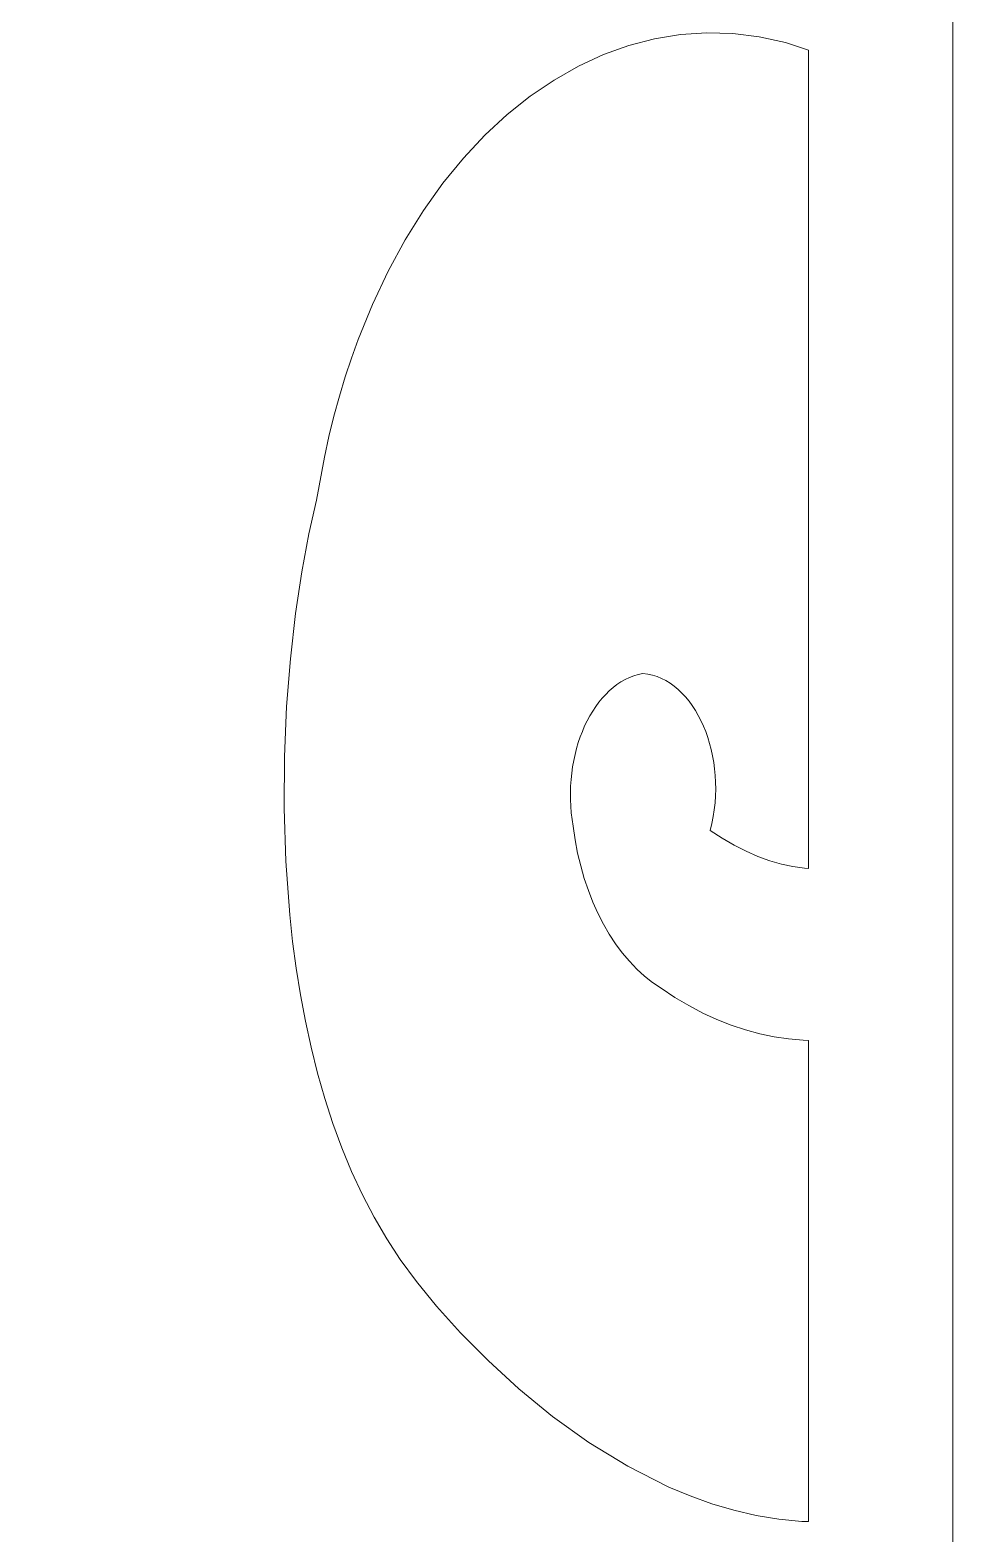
# Model space of a CAD drawing. Header units: centimetres. Extents: x -9.1 to 5.1, y -12.3 to 13.3.
# Drawn here: x 4.09 to 5.091, y -9.293 to -7.663 of the extents above; entities that cross this region are included whole.
import ezdxf

# ---------------------------------------------------------------- set-up
doc = ezdxf.new("R2010")
doc.units = ezdxf.units.CM
doc.header["$MEASUREMENT"] = 0
doc.layers.add('layer 1', color=7, linetype='Continuous')

msp = doc.modelspace()

# ---------------------------------------------------------------- linework, layer by layer
at = {"layer": 'layer 1', "color": 242, "lineweight": 9}
for points, knots in [([(5.08841, -12.32848), (5.08841, -12.32848), (-9.09402, -12.32848), (-9.09402, -12.32848), (-9.09402, -12.32848), (-9.09402, -12.32848), (-9.09402, 0.32731), (-9.09402, 0.32731), (-9.09402, 0.32731), (-9.09402, 0.32731), (5.0911, 0.32731), (5.0911, 0.32731), (5.0911, 0.32731), (5.0911, 0.32731), (5.0911, -12.32848), (5.0911, -12.32848), (5.0911, -12.32848), (5.0911, -12.32848), (5.08841, -12.32848), (5.08841, -12.32848)], [0, 0, 0, 0, 0.1666667, 0.1666667, 0.1666667, 0.1666667, 0.3333333, 0.3333333, 0.3333333, 0.3333333, 0.5, 0.5, 0.5, 0.5, 0.6666667, 0.6666667, 0.6666667, 0.6666667, 1, 1, 1, 1]), ([(4.93436, -9.27956), (4.93436, -9.27956), (4.93436, -8.758), (4.93436, -8.758), (4.93436, -8.758), (4.93436, -8.758), (4.92854, -8.75781), (4.92854, -8.75781), (4.92854, -8.75781), (4.92854, -8.75781), (4.9129, -8.7564), (4.9129, -8.7564), (4.9129, -8.7564), (4.9129, -8.7564), (4.89723, -8.75406), (4.89723, -8.75406), (4.89723, -8.75406), (4.89723, -8.75406), (4.88164, -8.75078), (4.88164, -8.75078), (4.88164, -8.75078), (4.88164, -8.75078), (4.86605, -8.7466), (4.86605, -8.7466), (4.86605, -8.7466), (4.86605, -8.7466), (4.85055, -8.74146), (4.85055, -8.74146), (4.85055, -8.74146), (4.85055, -8.74146), (4.83513, -8.73539), (4.83513, -8.73539), (4.83513, -8.73539), (4.83513, -8.73539), (4.81981, -8.72836), (4.81981, -8.72836), (4.81981, -8.72836), (4.81981, -8.72836), (4.80461, -8.72039), (4.80461, -8.72039), (4.80461, -8.72039), (4.80461, -8.72039), (4.78955, -8.71145), (4.78955, -8.71145), (4.78955, -8.71145), (4.78955, -8.71145), (4.77464, -8.70156), (4.77464, -8.70156), (4.77464, -8.70156), (4.77464, -8.70156), (4.76551, -8.69542), (4.76551, -8.69542), (4.76551, -8.69542), (4.76551, -8.69542), (4.75671, -8.68848), (4.75671, -8.68848), (4.75671, -8.68848), (4.75671, -8.68848), (4.74829, -8.68077), (4.74829, -8.68077), (4.74829, -8.68077), (4.74829, -8.68077), (4.74024, -8.67233), (4.74024, -8.67233), (4.74024, -8.67233), (4.74024, -8.67233), (4.73257, -8.66319), (4.73257, -8.66319), (4.73257, -8.66319), (4.73257, -8.66319), (4.7253, -8.6534), (4.7253, -8.6534), (4.7253, -8.6534), (4.7253, -8.6534), (4.71848, -8.64296), (4.71848, -8.64296), (4.71848, -8.64296), (4.71848, -8.64296), (4.71211, -8.63192), (4.71211, -8.63192), (4.71211, -8.63192), (4.71211, -8.63192), (4.70618, -8.62031), (4.70618, -8.62031), (4.70618, -8.62031), (4.70618, -8.62031), (4.70074, -8.60819), (4.70074, -8.60819), (4.70074, -8.60819), (4.70074, -8.60819), (4.69582, -8.59554), (4.69582, -8.59554), (4.69582, -8.59554), (4.69582, -8.59554), (4.6914, -8.58244), (4.6914, -8.58244), (4.6914, -8.58244), (4.6914, -8.58244), (4.68752, -8.56891), (4.68752, -8.56891), (4.68752, -8.56891), (4.68752, -8.56891), (4.6842, -8.55497), (4.6842, -8.55497), (4.6842, -8.55497), (4.6842, -8.55497), (4.68145, -8.54066), (4.68145, -8.54066), (4.68145, -8.54066), (4.68145, -8.54066), (4.67928, -8.52602), (4.67928, -8.52602), (4.67928, -8.52602), (4.67928, -8.52602), (4.67812, -8.51869), (4.67812, -8.51869), (4.67812, -8.51869), (4.67812, -8.51869), (4.67726, -8.51137), (4.67726, -8.51137), (4.67726, -8.51137), (4.67726, -8.51137), (4.67667, -8.50408), (4.67667, -8.50408), (4.67667, -8.50408), (4.67667, -8.50408), (4.67637, -8.49683), (4.67637, -8.49683), (4.67637, -8.49683), (4.67637, -8.49683), (4.67632, -8.48961), (4.67632, -8.48961), (4.67632, -8.48961), (4.67632, -8.48961), (4.67653, -8.48248), (4.67653, -8.48248), (4.67653, -8.48248), (4.67653, -8.48248), (4.67701, -8.4754), (4.67701, -8.4754), (4.67701, -8.4754), (4.67701, -8.4754), (4.67773, -8.46843), (4.67773, -8.46843), (4.67773, -8.46843), (4.67773, -8.46843), (4.6787, -8.46155), (4.6787, -8.46155), (4.6787, -8.46155), (4.6787, -8.46155), (4.6799, -8.45479), (4.6799, -8.45479), (4.6799, -8.45479), (4.6799, -8.45479), (4.68133, -8.44814), (4.68133, -8.44814), (4.68133, -8.44814), (4.68133, -8.44814), (4.683, -8.44164), (4.683, -8.44164), (4.683, -8.44164), (4.683, -8.44164), (4.68488, -8.43531), (4.68488, -8.43531), (4.68488, -8.43531), (4.68488, -8.43531), (4.68698, -8.42912), (4.68698, -8.42912), (4.68698, -8.42912), (4.68698, -8.42912), (4.6893, -8.42312), (4.6893, -8.42312), (4.6893, -8.42312), (4.6893, -8.42312), (4.6918, -8.4173), (4.6918, -8.4173), (4.6918, -8.4173), (4.6918, -8.4173), (4.69451, -8.41169), (4.69451, -8.41169), (4.69451, -8.41169), (4.69451, -8.41169), (4.69741, -8.4063), (4.69741, -8.4063), (4.69741, -8.4063), (4.69741, -8.4063), (4.70049, -8.40112), (4.70049, -8.40112), (4.70049, -8.40112), (4.70049, -8.40112), (4.70377, -8.3962), (4.70377, -8.3962), (4.70377, -8.3962), (4.70377, -8.3962), (4.70721, -8.39153), (4.70721, -8.39153), (4.70721, -8.39153), (4.70721, -8.39153), (4.71082, -8.38713), (4.71082, -8.38713), (4.71082, -8.38713), (4.71082, -8.38713), (4.71458, -8.383), (4.71458, -8.383), (4.71458, -8.383), (4.71458, -8.383), (4.71851, -8.37916), (4.71851, -8.37916), (4.71851, -8.37916), (4.71851, -8.37916), (4.7226, -8.37563), (4.7226, -8.37563), (4.7226, -8.37563), (4.7226, -8.37563), (4.72682, -8.37242), (4.72682, -8.37242), (4.72682, -8.37242), (4.72682, -8.37242), (4.73119, -8.36953), (4.73119, -8.36953), (4.73119, -8.36953), (4.73119, -8.36953), (4.73569, -8.36699), (4.73569, -8.36699), (4.73569, -8.36699), (4.73569, -8.36699), (4.74032, -8.3648), (4.74032, -8.3648), (4.74032, -8.3648), (4.74032, -8.3648), (4.74506, -8.36299), (4.74506, -8.36299), (4.74506, -8.36299), (4.74506, -8.36299), (4.74994, -8.36154), (4.74994, -8.36154), (4.74994, -8.36154), (4.74994, -8.36154), (4.7549, -8.3605), (4.7549, -8.3605), (4.7549, -8.3605), (4.7549, -8.3605), (4.76018, -8.36113), (4.76018, -8.36113), (4.76018, -8.36113), (4.76018, -8.36113), (4.76531, -8.36222), (4.76531, -8.36222), (4.76531, -8.36222), (4.76531, -8.36222), (4.77034, -8.36377), (4.77034, -8.36377), (4.77034, -8.36377), (4.77034, -8.36377), (4.77521, -8.36574), (4.77521, -8.36574), (4.77521, -8.36574), (4.77521, -8.36574), (4.77994, -8.36813), (4.77994, -8.36813), (4.77994, -8.36813), (4.77994, -8.36813), (4.78453, -8.37093), (4.78453, -8.37093), (4.78453, -8.37093), (4.78453, -8.37093), (4.78896, -8.37411), (4.78896, -8.37411), (4.78896, -8.37411), (4.78896, -8.37411), (4.79323, -8.37765), (4.79323, -8.37765), (4.79323, -8.37765), (4.79323, -8.37765), (4.79733, -8.38155), (4.79733, -8.38155), (4.79733, -8.38155), (4.79733, -8.38155), (4.80125, -8.38579), (4.80125, -8.38579), (4.80125, -8.38579), (4.80125, -8.38579), (4.80497, -8.39034), (4.80497, -8.39034), (4.80497, -8.39034), (4.80497, -8.39034), (4.80851, -8.39519), (4.80851, -8.39519), (4.80851, -8.39519), (4.80851, -8.39519), (4.81184, -8.40034), (4.81184, -8.40034), (4.81184, -8.40034), (4.81184, -8.40034), (4.81499, -8.40575), (4.81499, -8.40575), (4.81499, -8.40575), (4.81499, -8.40575), (4.81791, -8.41141), (4.81791, -8.41141), (4.81791, -8.41141), (4.81791, -8.41141), (4.82059, -8.41731), (4.82059, -8.41731), (4.82059, -8.41731), (4.82059, -8.41731), (4.82307, -8.42342), (4.82307, -8.42342), (4.82307, -8.42342), (4.82307, -8.42342), (4.82531, -8.42975), (4.82531, -8.42975), (4.82531, -8.42975), (4.82531, -8.42975), (4.82731, -8.43626), (4.82731, -8.43626), (4.82731, -8.43626), (4.82731, -8.43626), (4.82905, -8.44294), (4.82905, -8.44294), (4.82905, -8.44294), (4.82905, -8.44294), (4.83054, -8.44978), (4.83054, -8.44978), (4.83054, -8.44978), (4.83054, -8.44978), (4.83175, -8.45676), (4.83175, -8.45676), (4.83175, -8.45676), (4.83175, -8.45676), (4.83273, -8.46384), (4.83273, -8.46384), (4.83273, -8.46384), (4.83273, -8.46384), (4.83339, -8.47104), (4.83339, -8.47104), (4.83339, -8.47104), (4.83339, -8.47104), (4.8338, -8.47833), (4.8338, -8.47833), (4.8338, -8.47833), (4.8338, -8.47833), (4.83389, -8.48569), (4.83389, -8.48569), (4.83389, -8.48569), (4.83389, -8.48569), (4.8337, -8.4931), (4.8337, -8.4931), (4.8337, -8.4931), (4.8337, -8.4931), (4.83319, -8.50056), (4.83319, -8.50056), (4.83319, -8.50056), (4.83319, -8.50056), (4.83238, -8.50804), (4.83238, -8.50804), (4.83238, -8.50804), (4.83238, -8.50804), (4.83127, -8.51551), (4.83127, -8.51551), (4.83127, -8.51551), (4.83127, -8.51551), (4.82979, -8.52299), (4.82979, -8.52299), (4.82979, -8.52299), (4.82979, -8.52299), (4.82799, -8.53043), (4.82799, -8.53043), (4.82799, -8.53043), (4.82799, -8.53043), (4.841, -8.53902), (4.841, -8.53902), (4.841, -8.53902), (4.841, -8.53902), (4.85395, -8.54658), (4.85395, -8.54658), (4.85395, -8.54658), (4.85395, -8.54658), (4.86684, -8.55313), (4.86684, -8.55313), (4.86684, -8.55313), (4.86684, -8.55313), (4.87967, -8.55868), (4.87967, -8.55868), (4.87967, -8.55868), (4.87967, -8.55868), (4.89242, -8.56326), (4.89242, -8.56326), (4.89242, -8.56326), (4.89242, -8.56326), (4.90507, -8.56689), (4.90507, -8.56689), (4.90507, -8.56689), (4.90507, -8.56689), (4.91763, -8.56958), (4.91763, -8.56958), (4.91763, -8.56958), (4.91763, -8.56958), (4.93007, -8.57137), (4.93007, -8.57137), (4.93007, -8.57137), (4.93007, -8.57137), (4.93436, -8.57168), (4.93436, -8.57168), (4.93436, -8.57168), (4.93436, -8.57168), (4.93436, -7.68488), (4.93436, -7.68488), (4.93436, -7.68488), (4.93436, -7.68488), (4.90938, -7.67667), (4.90938, -7.67667), (4.90938, -7.67667), (4.90938, -7.67667), (4.88105, -7.67028), (4.88105, -7.67028), (4.88105, -7.67028), (4.88105, -7.67028), (4.85261, -7.66671), (4.85261, -7.66671), (4.85261, -7.66671), (4.85261, -7.66671), (4.82416, -7.66591), (4.82416, -7.66591), (4.82416, -7.66591), (4.82416, -7.66591), (4.79581, -7.66785), (4.79581, -7.66785), (4.79581, -7.66785), (4.79581, -7.66785), (4.76762, -7.67248), (4.76762, -7.67248), (4.76762, -7.67248), (4.76762, -7.67248), (4.73973, -7.67977), (4.73973, -7.67977), (4.73973, -7.67977), (4.73973, -7.67977), (4.71221, -7.68969), (4.71221, -7.68969), (4.71221, -7.68969), (4.71221, -7.68969), (4.68517, -7.70218), (4.68517, -7.70218), (4.68517, -7.70218), (4.68517, -7.70218), (4.65869, -7.71722), (4.65869, -7.71722), (4.65869, -7.71722), (4.65869, -7.71722), (4.63286, -7.73474), (4.63286, -7.73474), (4.63286, -7.73474), (4.63286, -7.73474), (4.60782, -7.75474), (4.60782, -7.75474), (4.60782, -7.75474), (4.60782, -7.75474), (4.5836, -7.77716), (4.5836, -7.77716), (4.5836, -7.77716), (4.5836, -7.77716), (4.56035, -7.80196), (4.56035, -7.80196), (4.56035, -7.80196), (4.56035, -7.80196), (4.53814, -7.8291), (4.53814, -7.8291), (4.53814, -7.8291), (4.53814, -7.8291), (4.51708, -7.85855), (4.51708, -7.85855), (4.51708, -7.85855), (4.51708, -7.85855), (4.49726, -7.89026), (4.49726, -7.89026), (4.49726, -7.89026), (4.49726, -7.89026), (4.47875, -7.9242), (4.47875, -7.9242), (4.47875, -7.9242), (4.47875, -7.9242), (4.46168, -7.96032), (4.46168, -7.96032), (4.46168, -7.96032), (4.46168, -7.96032), (4.44614, -7.99861), (4.44614, -7.99861), (4.44614, -7.99861), (4.44614, -7.99861), (4.43896, -8.01853), (4.43896, -8.01853), (4.43896, -8.01853), (4.43896, -8.01853), (4.43221, -8.03898), (4.43221, -8.03898), (4.43221, -8.03898), (4.43221, -8.03898), (4.42589, -8.05995), (4.42589, -8.05995), (4.42589, -8.05995), (4.42589, -8.05995), (4.42, -8.08144), (4.42, -8.08144), (4.42, -8.08144), (4.42, -8.08144), (4.41458, -8.10342), (4.41458, -8.10342), (4.41458, -8.10342), (4.41458, -8.10342), (4.4096, -8.12591), (4.4096, -8.12591), (4.4096, -8.12591), (4.4096, -8.12591), (4.40112, -8.17238), (4.40112, -8.17238), (4.40112, -8.17238), (4.40112, -8.17238), (4.39267, -8.20891), (4.39267, -8.20891), (4.39267, -8.20891), (4.39267, -8.20891), (4.38496, -8.25015), (4.38496, -8.25015), (4.38496, -8.25015), (4.38496, -8.25015), (4.37819, -8.29552), (4.37819, -8.29552), (4.37819, -8.29552), (4.37819, -8.29552), (4.37268, -8.34444), (4.37268, -8.34444), (4.37268, -8.34444), (4.37268, -8.34444), (4.36862, -8.39632), (4.36862, -8.39632), (4.36862, -8.39632), (4.36862, -8.39632), (4.36628, -8.45059), (4.36628, -8.45059), (4.36628, -8.45059), (4.36628, -8.45059), (4.3659, -8.50665), (4.3659, -8.50665), (4.3659, -8.50665), (4.3659, -8.50665), (4.36775, -8.56392), (4.36775, -8.56392), (4.36775, -8.56392), (4.36775, -8.56392), (4.37204, -8.62181), (4.37204, -8.62181), (4.37204, -8.62181), (4.37204, -8.62181), (4.37519, -8.65081), (4.37519, -8.65081), (4.37519, -8.65081), (4.37519, -8.65081), (4.37904, -8.67975), (4.37904, -8.67975), (4.37904, -8.67975), (4.37904, -8.67975), (4.38366, -8.70855), (4.38366, -8.70855), (4.38366, -8.70855), (4.38366, -8.70855), (4.38902, -8.73714), (4.38902, -8.73714), (4.38902, -8.73714), (4.38902, -8.73714), (4.39519, -8.76546), (4.39519, -8.76546), (4.39519, -8.76546), (4.39519, -8.76546), (4.40219, -8.7934), (4.40219, -8.7934), (4.40219, -8.7934), (4.40219, -8.7934), (4.41007, -8.82094), (4.41007, -8.82094), (4.41007, -8.82094), (4.41007, -8.82094), (4.41881, -8.84796), (4.41881, -8.84796), (4.41881, -8.84796), (4.41881, -8.84796), (4.42851, -8.87442), (4.42851, -8.87442), (4.42851, -8.87442), (4.42851, -8.87442), (4.43915, -8.90022), (4.43915, -8.90022), (4.43915, -8.90022), (4.43915, -8.90022), (4.45077, -8.9253), (4.45077, -8.9253), (4.45077, -8.9253), (4.45077, -8.9253), (4.46342, -8.94961), (4.46342, -8.94961), (4.46342, -8.94961), (4.46342, -8.94961), (4.47712, -8.97303), (4.47712, -8.97303), (4.47712, -8.97303), (4.47712, -8.97303), (4.49191, -8.99552), (4.49191, -8.99552), (4.49191, -8.99552), (4.49191, -8.99552), (4.50937, -9.01915), (4.50937, -9.01915), (4.50937, -9.01915), (4.50937, -9.01915), (4.53126, -9.04591), (4.53126, -9.04591), (4.53126, -9.04591), (4.53126, -9.04591), (4.55726, -9.07485), (4.55726, -9.07485), (4.55726, -9.07485), (4.55726, -9.07485), (4.58708, -9.10506), (4.58708, -9.10506), (4.58708, -9.10506), (4.58708, -9.10506), (4.62043, -9.13556), (4.62043, -9.13556), (4.62043, -9.13556), (4.62043, -9.13556), (4.657, -9.16546), (4.657, -9.16546), (4.657, -9.16546), (4.657, -9.16546), (4.69648, -9.1938), (4.69648, -9.1938), (4.69648, -9.1938), (4.69648, -9.1938), (4.7386, -9.21964), (4.7386, -9.21964), (4.7386, -9.21964), (4.7386, -9.21964), (4.78305, -9.24207), (4.78305, -9.24207), (4.78305, -9.24207), (4.78305, -9.24207), (4.80604, -9.25169), (4.80604, -9.25169), (4.80604, -9.25169), (4.80604, -9.25169), (4.82953, -9.26011), (4.82953, -9.26011), (4.82953, -9.26011), (4.82953, -9.26011), (4.85343, -9.26721), (4.85343, -9.26721), (4.85343, -9.26721), (4.85343, -9.26721), (4.87772, -9.27286), (4.87772, -9.27286), (4.87772, -9.27286), (4.87772, -9.27286), (4.9024, -9.27696), (4.9024, -9.27696), (4.9024, -9.27696), (4.9024, -9.27696), (4.92737, -9.27939), (4.92737, -9.27939), (4.92737, -9.27939), (4.92737, -9.27939), (4.93436, -9.27956), (4.93436, -9.27956)], [0, 0, 0, 0, 0.0059172, 0.0059172, 0.0059172, 0.0059172, 0.0118343, 0.0118343, 0.0118343, 0.0118343, 0.0177515, 0.0177515, 0.0177515, 0.0177515, 0.0236686, 0.0236686, 0.0236686, 0.0236686, 0.0295858, 0.0295858, 0.0295858, 0.0295858, 0.035503, 0.035503, 0.035503, 0.035503, 0.0414201, 0.0414201, 0.0414201, 0.0414201, 0.0473373, 0.0473373, 0.0473373, 0.0473373, 0.0532544, 0.0532544, 0.0532544, 0.0532544, 0.0591716, 0.0591716, 0.0591716, 0.0591716, 0.0650888, 0.0650888, 0.0650888, 0.0650888, 0.0710059, 0.0710059, 0.0710059, 0.0710059, 0.0769231, 0.0769231, 0.0769231, 0.0769231, 0.0828402, 0.0828402, 0.0828402, 0.0828402, 0.0887574, 0.0887574, 0.0887574, 0.0887574, 0.0946746, 0.0946746, 0.0946746, 0.0946746, 0.1005917, 0.1005917, 0.1005917, 0.1005917, 0.1065089, 0.1065089, 0.1065089, 0.1065089, 0.112426, 0.112426, 0.112426, 0.112426, 0.1183432, 0.1183432, 0.1183432, 0.1183432, 0.1242604, 0.1242604, 0.1242604, 0.1242604, 0.1301775, 0.1301775, 0.1301775, 0.1301775, 0.1360947, 0.1360947, 0.1360947, 0.1360947, 0.1420118, 0.1420118, 0.1420118, 0.1420118, 0.147929, 0.147929, 0.147929, 0.147929, 0.1538462, 0.1538462, 0.1538462, 0.1538462, 0.1597633, 0.1597633, 0.1597633, 0.1597633, 0.1656805, 0.1656805, 0.1656805, 0.1656805, 0.1715976, 0.1715976, 0.1715976, 0.1715976, 0.1775148, 0.1775148, 0.1775148, 0.1775148, 0.183432, 0.183432, 0.183432, 0.183432, 0.1893491, 0.1893491, 0.1893491, 0.1893491, 0.1952663, 0.1952663, 0.1952663, 0.1952663, 0.2011834, 0.2011834, 0.2011834, 0.2011834, 0.2071006, 0.2071006, 0.2071006, 0.2071006, 0.2130178, 0.2130178, 0.2130178, 0.2130178, 0.2189349, 0.2189349, 0.2189349, 0.2189349, 0.2248521, 0.2248521, 0.2248521, 0.2248521, 0.2307692, 0.2307692, 0.2307692, 0.2307692, 0.2366864, 0.2366864, 0.2366864, 0.2366864, 0.2426036, 0.2426036, 0.2426036, 0.2426036, 0.2485207, 0.2485207, 0.2485207, 0.2485207, 0.2544379, 0.2544379, 0.2544379, 0.2544379, 0.260355, 0.260355, 0.260355, 0.260355, 0.2662722, 0.2662722, 0.2662722, 0.2662722, 0.2721893, 0.2721893, 0.2721893, 0.2721893, 0.2781065, 0.2781065, 0.2781065, 0.2781065, 0.2840237, 0.2840237, 0.2840237, 0.2840237, 0.2899408, 0.2899408, 0.2899408, 0.2899408, 0.295858, 0.295858, 0.295858, 0.295858, 0.3017751, 0.3017751, 0.3017751, 0.3017751, 0.3076923, 0.3076923, 0.3076923, 0.3076923, 0.3136095, 0.3136095, 0.3136095, 0.3136095, 0.3195266, 0.3195266, 0.3195266, 0.3195266, 0.3254438, 0.3254438, 0.3254438, 0.3254438, 0.3313609, 0.3313609, 0.3313609, 0.3313609, 0.3372781, 0.3372781, 0.3372781, 0.3372781, 0.3431953, 0.3431953, 0.3431953, 0.3431953, 0.3491124, 0.3491124, 0.3491124, 0.3491124, 0.3550296, 0.3550296, 0.3550296, 0.3550296, 0.3609467, 0.3609467, 0.3609467, 0.3609467, 0.3668639, 0.3668639, 0.3668639, 0.3668639, 0.3727811, 0.3727811, 0.3727811, 0.3727811, 0.3786982, 0.3786982, 0.3786982, 0.3786982, 0.3846154, 0.3846154, 0.3846154, 0.3846154, 0.3905325, 0.3905325, 0.3905325, 0.3905325, 0.3964497, 0.3964497, 0.3964497, 0.3964497, 0.4023669, 0.4023669, 0.4023669, 0.4023669, 0.408284, 0.408284, 0.408284, 0.408284, 0.4142012, 0.4142012, 0.4142012, 0.4142012, 0.4201183, 0.4201183, 0.4201183, 0.4201183, 0.4260355, 0.4260355, 0.4260355, 0.4260355, 0.4319527, 0.4319527, 0.4319527, 0.4319527, 0.4378698, 0.4378698, 0.4378698, 0.4378698, 0.443787, 0.443787, 0.443787, 0.443787, 0.4497041, 0.4497041, 0.4497041, 0.4497041, 0.4556213, 0.4556213, 0.4556213, 0.4556213, 0.4615385, 0.4615385, 0.4615385, 0.4615385, 0.4674556, 0.4674556, 0.4674556, 0.4674556, 0.4733728, 0.4733728, 0.4733728, 0.4733728, 0.4792899, 0.4792899, 0.4792899, 0.4792899, 0.4852071, 0.4852071, 0.4852071, 0.4852071, 0.4911243, 0.4911243, 0.4911243, 0.4911243, 0.4970414, 0.4970414, 0.4970414, 0.4970414, 0.5029586, 0.5029586, 0.5029586, 0.5029586, 0.5088757, 0.5088757, 0.5088757, 0.5088757, 0.5147929, 0.5147929, 0.5147929, 0.5147929, 0.5207101, 0.5207101, 0.5207101, 0.5207101, 0.5266272, 0.5266272, 0.5266272, 0.5266272, 0.5325444, 0.5325444, 0.5325444, 0.5325444, 0.5384615, 0.5384615, 0.5384615, 0.5384615, 0.5443787, 0.5443787, 0.5443787, 0.5443787, 0.5502959, 0.5502959, 0.5502959, 0.5502959, 0.556213, 0.556213, 0.556213, 0.556213, 0.5621302, 0.5621302, 0.5621302, 0.5621302, 0.5680473, 0.5680473, 0.5680473, 0.5680473, 0.5739645, 0.5739645, 0.5739645, 0.5739645, 0.5798817, 0.5798817, 0.5798817, 0.5798817, 0.5857988, 0.5857988, 0.5857988, 0.5857988, 0.591716, 0.591716, 0.591716, 0.591716, 0.5976331, 0.5976331, 0.5976331, 0.5976331, 0.6035503, 0.6035503, 0.6035503, 0.6035503, 0.6094675, 0.6094675, 0.6094675, 0.6094675, 0.6153846, 0.6153846, 0.6153846, 0.6153846, 0.6213018, 0.6213018, 0.6213018, 0.6213018, 0.6272189, 0.6272189, 0.6272189, 0.6272189, 0.6331361, 0.6331361, 0.6331361, 0.6331361, 0.6390533, 0.6390533, 0.6390533, 0.6390533, 0.6449704, 0.6449704, 0.6449704, 0.6449704, 0.6508876, 0.6508876, 0.6508876, 0.6508876, 0.6568047, 0.6568047, 0.6568047, 0.6568047, 0.6627219, 0.6627219, 0.6627219, 0.6627219, 0.6686391, 0.6686391, 0.6686391, 0.6686391, 0.6745562, 0.6745562, 0.6745562, 0.6745562, 0.6804734, 0.6804734, 0.6804734, 0.6804734, 0.6863905, 0.6863905, 0.6863905, 0.6863905, 0.6923077, 0.6923077, 0.6923077, 0.6923077, 0.6982249, 0.6982249, 0.6982249, 0.6982249, 0.704142, 0.704142, 0.704142, 0.704142, 0.7100592, 0.7100592, 0.7100592, 0.7100592, 0.7159763, 0.7159763, 0.7159763, 0.7159763, 0.7218935, 0.7218935, 0.7218935, 0.7218935, 0.7278107, 0.7278107, 0.7278107, 0.7278107, 0.7337278, 0.7337278, 0.7337278, 0.7337278, 0.739645, 0.739645, 0.739645, 0.739645, 0.7455621, 0.7455621, 0.7455621, 0.7455621, 0.7514793, 0.7514793, 0.7514793, 0.7514793, 0.7573964, 0.7573964, 0.7573964, 0.7573964, 0.7633136, 0.7633136, 0.7633136, 0.7633136, 0.7692308, 0.7692308, 0.7692308, 0.7692308, 0.7751479, 0.7751479, 0.7751479, 0.7751479, 0.7810651, 0.7810651, 0.7810651, 0.7810651, 0.7869822, 0.7869822, 0.7869822, 0.7869822, 0.7928994, 0.7928994, 0.7928994, 0.7928994, 0.7988166, 0.7988166, 0.7988166, 0.7988166, 0.8047337, 0.8047337, 0.8047337, 0.8047337, 0.8106509, 0.8106509, 0.8106509, 0.8106509, 0.816568, 0.816568, 0.816568, 0.816568, 0.8224852, 0.8224852, 0.8224852, 0.8224852, 0.8284024, 0.8284024, 0.8284024, 0.8284024, 0.8343195, 0.8343195, 0.8343195, 0.8343195, 0.8402367, 0.8402367, 0.8402367, 0.8402367, 0.8461538, 0.8461538, 0.8461538, 0.8461538, 0.852071, 0.852071, 0.852071, 0.852071, 0.8579882, 0.8579882, 0.8579882, 0.8579882, 0.8639053, 0.8639053, 0.8639053, 0.8639053, 0.8698225, 0.8698225, 0.8698225, 0.8698225, 0.8757396, 0.8757396, 0.8757396, 0.8757396, 0.8816568, 0.8816568, 0.8816568, 0.8816568, 0.887574, 0.887574, 0.887574, 0.887574, 0.8934911, 0.8934911, 0.8934911, 0.8934911, 0.8994083, 0.8994083, 0.8994083, 0.8994083, 0.9053254, 0.9053254, 0.9053254, 0.9053254, 0.9112426, 0.9112426, 0.9112426, 0.9112426, 0.9171598, 0.9171598, 0.9171598, 0.9171598, 0.9230769, 0.9230769, 0.9230769, 0.9230769, 0.9289941, 0.9289941, 0.9289941, 0.9289941, 0.9349112, 0.9349112, 0.9349112, 0.9349112, 0.9408284, 0.9408284, 0.9408284, 0.9408284, 0.9467456, 0.9467456, 0.9467456, 0.9467456, 0.9526627, 0.9526627, 0.9526627, 0.9526627, 0.9585799, 0.9585799, 0.9585799, 0.9585799, 0.964497, 0.964497, 0.964497, 0.964497, 0.9704142, 0.9704142, 0.9704142, 0.9704142, 0.9763314, 0.9763314, 0.9763314, 0.9763314, 0.9822485, 0.9822485, 0.9822485, 0.9822485, 0.9881657, 0.9881657, 0.9881657, 0.9881657, 1, 1, 1, 1])]:
    msp.add_open_spline(points, degree=3, knots=knots, dxfattribs=at)

doc.saveas('drawing.dxf')
